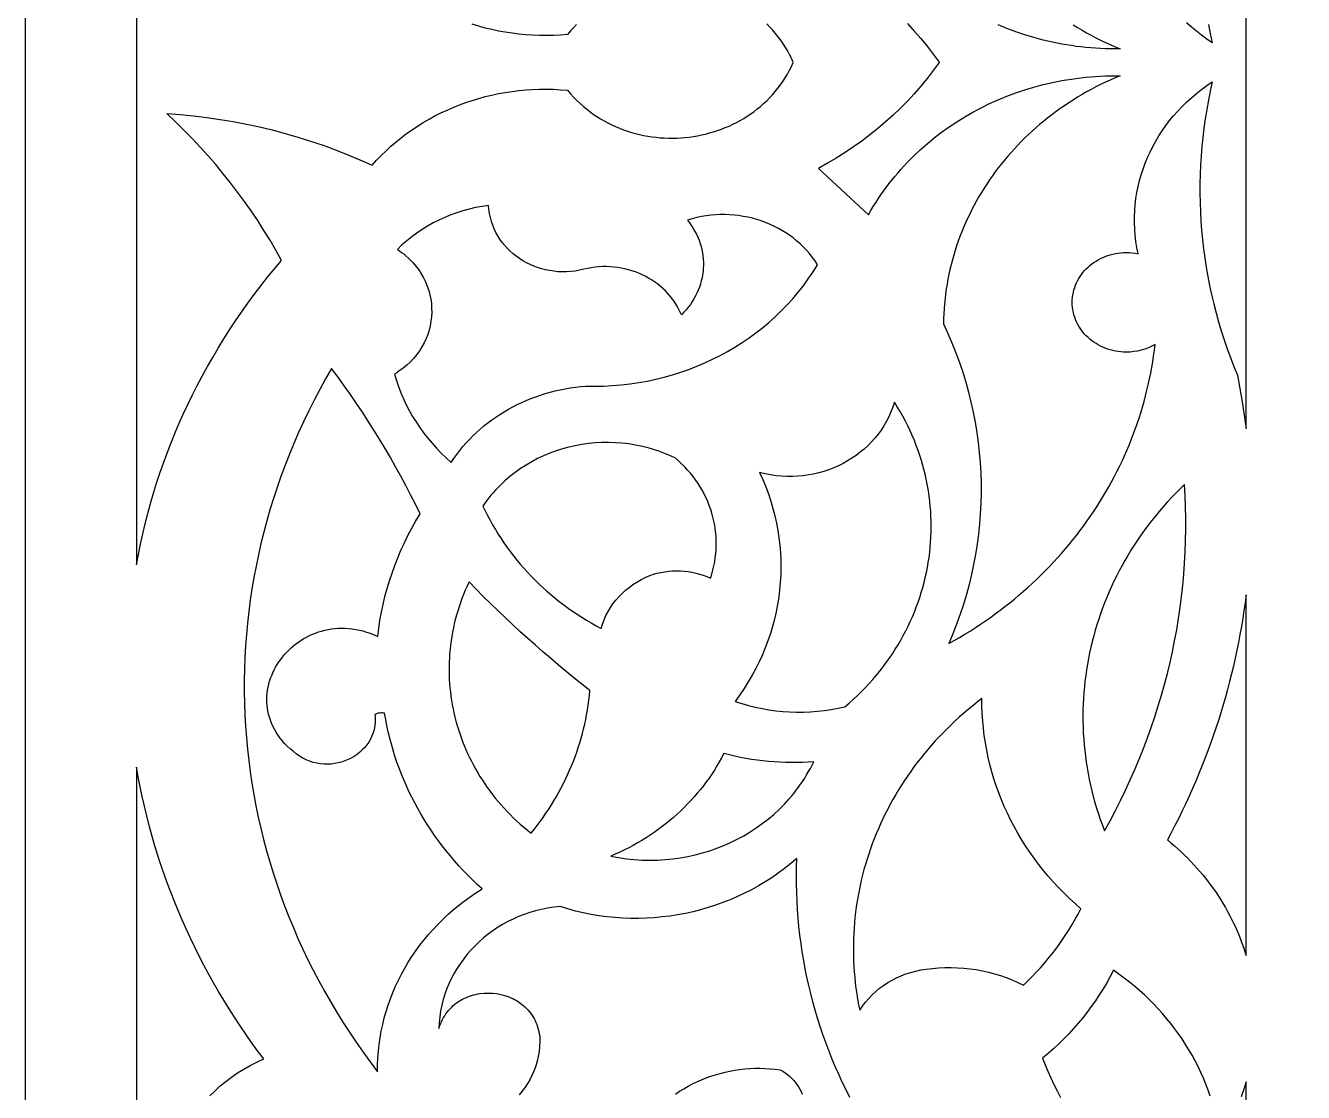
# Model space of a CAD drawing. Extents: x -1429 to -724, y 80 to 630.
# Drawn here: x -1369.3 to -1311.7, y 200.6 to 248.7 of the extents above; entities that cross this region are included whole.
import ezdxf

# ---------------------------------------------------------------- set-up
doc = ezdxf.new("R2010")
doc.units = 0
doc.layers.add('LAYER_1', color=18, linetype='CONTINUOUS')

msp = doc.modelspace()

# ---------------------------------------------------------------- linework, layer by layer
at = {"layer": 'LAYER_1'}
for points in [[(-784.299, 144.673), (-1369.299, 144.673), (-1369.299, 569.673), (-994.512, 569.673), (-784.299, 409.912)], [(-1348.725, 240.528), (-1349.016, 240.474), (-1349.304, 240.407), (-1349.587, 240.33), (-1349.866, 240.241), (-1350.14, 240.142), (-1350.41, 240.032), (-1350.673, 239.912), (-1350.931, 239.781), (-1351.183, 239.64), (-1351.428, 239.489), (-1351.666, 239.329), (-1351.897, 239.159), (-1352.121, 238.979), (-1352.336, 238.79), (-1352.543, 238.592), (-1352.445, 238.526), (-1352.351, 238.457), (-1352.26, 238.387), (-1352.172, 238.314), (-1352.005, 238.163), (-1351.851, 238.005), (-1351.711, 237.84), (-1351.582, 237.668), (-1351.467, 237.492), (-1351.364, 237.31), (-1351.274, 237.124), (-1351.196, 236.935), (-1351.132, 236.742), (-1351.08, 236.546), (-1351.04, 236.349), (-1351.013, 236.15), (-1350.999, 235.95), (-1350.998, 235.749), (-1351.009, 235.549), (-1351.032, 235.35), (-1351.068, 235.152), (-1351.117, 234.956), (-1351.178, 234.763), (-1351.252, 234.573), (-1351.338, 234.387), (-1351.437, 234.204), (-1351.548, 234.027), (-1351.671, 233.855), (-1351.808, 233.689), (-1351.956, 233.53), (-1352.117, 233.378), (-1352.29, 233.234), (-1352.476, 233.097), (-1352.574, 233.033), (-1352.674, 232.97), (-1352.589, 232.687), (-1352.492, 232.407), (-1352.386, 232.131), (-1352.269, 231.859), (-1352.141, 231.591), (-1352.005, 231.328), (-1351.858, 231.069), (-1351.701, 230.816), (-1351.535, 230.567), (-1351.36, 230.324), (-1351.176, 230.087), (-1350.982, 229.855), (-1350.78, 229.63), (-1350.569, 229.411), (-1350.349, 229.198), (-1350.121, 228.993), (-1349.996, 229.177), (-1349.866, 229.356), (-1349.731, 229.532), (-1349.59, 229.703), (-1349.444, 229.869), (-1349.293, 230.032), (-1349.137, 230.189), (-1348.977, 230.342), (-1348.812, 230.49), (-1348.643, 230.634), (-1348.469, 230.772), (-1348.291, 230.906), (-1348.109, 231.035), (-1347.923, 231.158), (-1347.734, 231.277), (-1347.54, 231.39), (-1347.344, 231.498), (-1347.143, 231.6), (-1346.94, 231.698), (-1346.733, 231.789), (-1346.523, 231.875), (-1346.311, 231.955), (-1346.096, 232.03), (-1345.878, 232.099), (-1345.657, 232.161), (-1345.435, 232.218), (-1345.21, 232.269), (-1344.983, 232.314), (-1344.754, 232.352), (-1344.523, 232.384), (-1344.29, 232.41), (-1344.056, 232.43), (-1343.652, 232.424), (-1343.25, 232.432), (-1342.851, 232.452), (-1342.454, 232.485), (-1342.059, 232.531), (-1341.668, 232.589), (-1341.281, 232.659), (-1340.897, 232.741), (-1340.518, 232.835), (-1340.142, 232.94), (-1339.772, 233.057), (-1339.406, 233.186), (-1339.046, 233.326), (-1338.691, 233.476), (-1338.343, 233.638), (-1338, 233.81), (-1337.664, 233.993), (-1337.335, 234.187), (-1337.013, 234.39), (-1336.698, 234.604), (-1336.391, 234.827), (-1336.092, 235.061), (-1335.802, 235.304), (-1335.519, 235.557), (-1335.246, 235.818), (-1334.982, 236.089), (-1334.728, 236.369), (-1334.484, 236.658), (-1334.249, 236.956), (-1334.025, 237.262), (-1333.812, 237.576), (-1333.61, 237.899), (-1333.724, 238.072), (-1333.846, 238.239), (-1333.975, 238.399), (-1334.11, 238.553), (-1334.252, 238.701), (-1334.4, 238.842), (-1334.553, 238.977), (-1334.712, 239.105), (-1334.877, 239.226), (-1335.046, 239.34), (-1335.22, 239.447), (-1335.399, 239.547), (-1335.582, 239.64), (-1335.768, 239.725), (-1335.959, 239.803), (-1336.152, 239.874), (-1336.349, 239.937), (-1336.548, 239.992), (-1336.75, 240.04), (-1336.954, 240.079), (-1337.16, 240.111), (-1337.368, 240.135), (-1337.577, 240.15), (-1337.787, 240.157), (-1337.998, 240.156), (-1338.21, 240.147), (-1338.421, 240.129), (-1338.633, 240.102), (-1338.845, 240.066), (-1339.056, 240.022), (-1339.266, 239.969), (-1339.475, 239.907), (-1339.38, 239.785), (-1339.291, 239.66), (-1339.208, 239.532), (-1339.133, 239.402), (-1339.064, 239.27), (-1339.003, 239.136), (-1338.948, 239), (-1338.9, 238.862), (-1338.858, 238.723), (-1338.824, 238.583), (-1338.796, 238.442), (-1338.775, 238.301), (-1338.761, 238.159), (-1338.753, 238.016), (-1338.752, 237.874), (-1338.758, 237.731), (-1338.77, 237.59), (-1338.789, 237.448), (-1338.815, 237.308), (-1338.847, 237.168), (-1338.886, 237.03), (-1338.931, 236.893), (-1338.983, 236.757), (-1339.042, 236.624), (-1339.107, 236.492), (-1339.179, 236.363), (-1339.257, 236.237), (-1339.342, 236.113), (-1339.433, 235.992), (-1339.531, 235.874), (-1339.635, 235.759), (-1339.746, 235.648), (-1339.813, 235.798), (-1339.887, 235.944), (-1339.968, 236.084), (-1340.055, 236.221), (-1340.149, 236.352), (-1340.248, 236.479), (-1340.353, 236.6), (-1340.464, 236.717), (-1340.58, 236.828), (-1340.701, 236.934), (-1340.827, 237.034), (-1340.957, 237.129), (-1341.091, 237.219), (-1341.23, 237.302), (-1341.372, 237.38), (-1341.518, 237.451), (-1341.667, 237.517), (-1341.819, 237.576), (-1341.975, 237.629), (-1342.132, 237.676), (-1342.293, 237.716), (-1342.455, 237.75), (-1342.619, 237.776), (-1342.785, 237.796), (-1342.952, 237.809), (-1343.121, 237.814), (-1343.29, 237.813), (-1343.46, 237.804), (-1343.631, 237.788), (-1343.802, 237.764), (-1343.973, 237.732), (-1344.143, 237.693), (-1344.34, 237.648), (-1344.536, 237.615), (-1344.732, 237.592), (-1344.927, 237.58), (-1345.12, 237.579), (-1345.311, 237.587), (-1345.5, 237.606), (-1345.686, 237.634), (-1345.87, 237.671), (-1346.05, 237.718), (-1346.226, 237.774), (-1346.398, 237.838), (-1346.566, 237.911), (-1346.73, 237.992), (-1346.888, 238.081), (-1347.04, 238.178), (-1347.187, 238.282), (-1347.327, 238.393), (-1347.461, 238.512), (-1347.588, 238.637), (-1347.707, 238.768), (-1347.819, 238.906), (-1347.922, 239.05), (-1348.017, 239.199), (-1348.104, 239.354), (-1348.181, 239.514), (-1348.249, 239.679), (-1348.306, 239.849), (-1348.354, 240.024), (-1348.391, 240.203), (-1348.417, 240.385), (-1348.431, 240.572)], [(-1355.779, 232.752), (-1356.042, 232.275), (-1356.295, 231.796), (-1356.538, 231.314), (-1356.771, 230.828), (-1356.995, 230.341), (-1357.208, 229.85), (-1357.412, 229.358), (-1357.606, 228.863), (-1357.791, 228.365), (-1357.965, 227.866), (-1358.13, 227.365), (-1358.285, 226.861), (-1358.43, 226.356), (-1358.566, 225.85), (-1358.691, 225.342), (-1358.807, 224.833), (-1358.914, 224.322), (-1359.01, 223.81), (-1359.097, 223.298), (-1359.175, 222.784), (-1359.242, 222.27), (-1359.3, 221.754), (-1359.348, 221.239), (-1359.387, 220.723), (-1359.415, 220.207), (-1359.435, 219.69), (-1359.444, 219.174), (-1359.444, 218.657), (-1359.435, 218.141), (-1359.415, 217.625), (-1359.386, 217.109), (-1359.348, 216.594), (-1359.3, 216.08), (-1359.242, 215.566), (-1359.175, 215.053), (-1359.098, 214.542), (-1359.011, 214.031), (-1358.916, 213.522), (-1358.81, 213.014), (-1358.695, 212.507), (-1358.57, 212.002), (-1358.436, 211.499), (-1358.293, 210.998), (-1358.14, 210.498), (-1357.977, 210.001), (-1357.805, 209.506), (-1357.623, 209.013), (-1357.432, 208.523), (-1357.232, 208.035), (-1357.022, 207.55), (-1356.802, 207.068), (-1356.573, 206.588), (-1356.335, 206.112), (-1356.087, 205.639), (-1355.83, 205.169), (-1355.563, 204.702), (-1355.287, 204.239), (-1355.002, 203.78), (-1354.707, 203.324), (-1354.403, 202.872), (-1354.089, 202.424), (-1353.766, 201.98), (-1353.434, 201.541), (-1353.432, 201.85), (-1353.42, 202.158), (-1353.397, 202.464), (-1353.365, 202.768), (-1353.321, 203.07), (-1353.268, 203.37), (-1353.205, 203.668), (-1353.132, 203.963), (-1353.05, 204.255), (-1352.958, 204.545), (-1352.856, 204.831), (-1352.745, 205.114), (-1352.625, 205.393), (-1352.495, 205.669), (-1352.357, 205.941), (-1352.209, 206.209), (-1352.053, 206.472), (-1351.888, 206.731), (-1351.715, 206.985), (-1351.533, 207.235), (-1351.342, 207.479), (-1351.143, 207.718), (-1350.936, 207.952), (-1350.722, 208.18), (-1350.499, 208.402), (-1350.268, 208.618), (-1350.029, 208.828), (-1349.783, 209.031), (-1349.53, 209.228), (-1349.269, 209.418), (-1349.001, 209.601), (-1348.725, 209.777), (-1348.945, 209.978), (-1349.159, 210.183), (-1349.369, 210.391), (-1349.574, 210.603), (-1349.773, 210.819), (-1349.968, 211.038), (-1350.157, 211.26), (-1350.342, 211.486), (-1350.521, 211.715), (-1350.695, 211.947), (-1350.864, 212.182), (-1351.028, 212.421), (-1351.186, 212.662), (-1351.339, 212.906), (-1351.486, 213.153), (-1351.628, 213.402), (-1351.764, 213.654), (-1351.895, 213.909), (-1352.02, 214.166), (-1352.14, 214.425), (-1352.254, 214.687), (-1352.362, 214.951), (-1352.465, 215.217), (-1352.561, 215.485), (-1352.652, 215.755), (-1352.737, 216.027), (-1352.816, 216.3), (-1352.889, 216.576), (-1352.955, 216.853), (-1353.016, 217.132), (-1353.071, 217.412), (-1353.119, 217.694), (-1353.176, 217.702), (-1353.233, 217.706), (-1353.29, 217.705), (-1353.346, 217.699), (-1353.402, 217.689), (-1353.456, 217.674), (-1353.509, 217.655), (-1353.56, 217.631), (-1353.551, 217.544), (-1353.546, 217.457), (-1353.547, 217.288), (-1353.562, 217.124), (-1353.591, 216.966), (-1353.633, 216.813), (-1353.688, 216.667), (-1353.754, 216.527), (-1353.831, 216.393), (-1353.919, 216.267), (-1354.016, 216.147), (-1354.123, 216.036), (-1354.237, 215.932), (-1354.36, 215.836), (-1354.489, 215.749), (-1354.625, 215.671), (-1354.766, 215.601), (-1354.913, 215.541), (-1355.063, 215.491), (-1355.217, 215.451), (-1355.374, 215.421), (-1355.534, 215.402), (-1355.695, 215.394), (-1355.856, 215.397), (-1356.019, 215.411), (-1356.18, 215.438), (-1356.341, 215.476), (-1356.499, 215.527), (-1356.655, 215.591), (-1356.808, 215.667), (-1356.957, 215.757), (-1357.102, 215.861), (-1357.241, 215.979), (-1357.378, 216.095), (-1357.505, 216.214), (-1357.623, 216.336), (-1357.733, 216.46), (-1357.834, 216.585), (-1357.927, 216.713), (-1358.011, 216.843), (-1358.087, 216.974), (-1358.155, 217.107), (-1358.215, 217.24), (-1358.267, 217.375), (-1358.312, 217.511), (-1358.349, 217.647), (-1358.378, 217.784), (-1358.401, 217.921), (-1358.416, 218.058), (-1358.424, 218.195), (-1358.426, 218.331), (-1358.421, 218.468), (-1358.409, 218.603), (-1358.391, 218.738), (-1358.366, 218.872), (-1358.335, 219.004), (-1358.299, 219.136), (-1358.256, 219.265), (-1358.207, 219.393), (-1358.153, 219.519), (-1358.094, 219.643), (-1358.029, 219.765), (-1357.959, 219.884), (-1357.883, 220.001), (-1357.803, 220.114), (-1357.718, 220.225), (-1357.628, 220.332), (-1357.534, 220.436), (-1357.435, 220.537), (-1357.332, 220.633), (-1357.225, 220.726), (-1357.114, 220.815), (-1356.999, 220.899), (-1356.881, 220.979), (-1356.758, 221.054), (-1356.632, 221.124), (-1356.503, 221.19), (-1356.371, 221.25), (-1356.236, 221.304), (-1356.097, 221.353), (-1355.956, 221.397), (-1355.812, 221.434), (-1355.666, 221.465), (-1355.517, 221.49), (-1355.366, 221.508), (-1355.213, 221.52), (-1355.058, 221.525), (-1354.901, 221.522), (-1354.743, 221.513), (-1354.583, 221.496), (-1354.421, 221.471), (-1354.258, 221.439), (-1354.094, 221.398), (-1353.929, 221.35), (-1353.763, 221.293), (-1353.596, 221.228), (-1353.429, 221.154), (-1353.384, 221.517), (-1353.328, 221.879), (-1353.263, 222.239), (-1353.187, 222.598), (-1353.102, 222.954), (-1353.007, 223.307), (-1352.901, 223.658), (-1352.786, 224.007), (-1352.661, 224.352), (-1352.527, 224.695), (-1352.383, 225.034), (-1352.229, 225.37), (-1352.066, 225.703), (-1351.893, 226.031), (-1351.711, 226.356), (-1351.519, 226.676), (-1351.729, 227.105), (-1351.945, 227.531), (-1352.165, 227.955), (-1352.391, 228.376), (-1352.623, 228.795), (-1352.859, 229.212), (-1353.101, 229.625), (-1353.348, 230.036), (-1353.6, 230.445), (-1353.857, 230.85), (-1354.119, 231.253), (-1354.387, 231.653), (-1354.659, 232.051), (-1354.937, 232.445), (-1355.219, 232.836), (-1355.507, 233.225)], [(-1330.218, 231.486), (-1330.302, 231.266), (-1330.396, 231.052), (-1330.501, 230.845), (-1330.617, 230.645), (-1330.742, 230.452), (-1330.877, 230.266), (-1331.021, 230.087), (-1331.174, 229.916), (-1331.336, 229.752), (-1331.505, 229.597), (-1331.683, 229.45), (-1331.867, 229.311), (-1332.058, 229.18), (-1332.256, 229.059), (-1332.459, 228.946), (-1332.669, 228.843), (-1332.883, 228.749), (-1333.103, 228.665), (-1333.326, 228.59), (-1333.554, 228.526), (-1333.786, 228.471), (-1334.021, 228.428), (-1334.259, 228.394), (-1334.499, 228.372), (-1334.742, 228.361), (-1334.986, 228.361), (-1335.231, 228.372), (-1335.478, 228.395), (-1335.725, 228.43), (-1335.972, 228.478), (-1336.219, 228.537), (-1336.076, 228.219), (-1335.944, 227.897), (-1335.824, 227.574), (-1335.716, 227.248), (-1335.619, 226.92), (-1335.534, 226.59), (-1335.461, 226.259), (-1335.399, 225.926), (-1335.349, 225.592), (-1335.31, 225.258), (-1335.283, 224.923), (-1335.268, 224.588), (-1335.263, 224.253), (-1335.27, 223.918), (-1335.289, 223.584), (-1335.319, 223.251), (-1335.36, 222.918), (-1335.413, 222.587), (-1335.477, 222.258), (-1335.552, 221.93), (-1335.638, 221.604), (-1335.735, 221.28), (-1335.844, 220.96), (-1335.964, 220.641), (-1336.095, 220.326), (-1336.237, 220.015), (-1336.39, 219.707), (-1336.554, 219.402), (-1336.729, 219.102), (-1336.915, 218.806), (-1337.112, 218.515), (-1337.32, 218.228), (-1337.022, 218.13), (-1336.72, 218.043), (-1336.416, 217.967), (-1336.11, 217.902), (-1335.801, 217.848), (-1335.491, 217.805), (-1335.179, 217.773), (-1334.867, 217.753), (-1334.554, 217.743), (-1334.24, 217.744), (-1333.927, 217.756), (-1333.614, 217.78), (-1333.302, 217.815), (-1332.991, 217.86), (-1332.681, 217.917), (-1332.373, 217.986), (-1332.18, 218.152), (-1331.992, 218.321), (-1331.808, 218.494), (-1331.63, 218.669), (-1331.456, 218.848), (-1331.287, 219.029), (-1331.123, 219.213), (-1330.963, 219.4), (-1330.809, 219.59), (-1330.659, 219.782), (-1330.514, 219.976), (-1330.374, 220.173), (-1330.239, 220.372), (-1330.109, 220.573), (-1329.984, 220.776), (-1329.864, 220.982), (-1329.748, 221.189), (-1329.638, 221.399), (-1329.532, 221.61), (-1329.432, 221.823), (-1329.337, 222.037), (-1329.246, 222.253), (-1329.161, 222.471), (-1329.081, 222.69), (-1329.005, 222.91), (-1328.935, 223.132), (-1328.87, 223.355), (-1328.81, 223.579), (-1328.755, 223.804), (-1328.705, 224.03), (-1328.66, 224.257), (-1328.621, 224.484), (-1328.587, 224.713), (-1328.557, 224.941), (-1328.533, 225.171), (-1328.514, 225.401), (-1328.501, 225.631), (-1328.492, 225.862), (-1328.489, 226.093), (-1328.491, 226.324), (-1328.498, 226.555), (-1328.511, 226.786), (-1328.529, 227.017), (-1328.552, 227.248), (-1328.58, 227.479), (-1328.614, 227.709), (-1328.653, 227.939), (-1328.698, 228.169), (-1328.748, 228.398), (-1328.803, 228.626), (-1328.863, 228.854), (-1328.929, 229.08), (-1329.001, 229.306), (-1329.077, 229.531), (-1329.16, 229.755), (-1329.247, 229.978), (-1329.341, 230.2), (-1329.439, 230.42), (-1329.543, 230.639), (-1329.653, 230.857), (-1329.768, 231.073), (-1329.889, 231.288), (-1330.015, 231.501), (-1330.147, 231.712)], [(-1343.327, 229.887), (-1343.63, 229.871), (-1343.931, 229.842), (-1344.23, 229.8), (-1344.527, 229.745), (-1344.82, 229.678), (-1345.11, 229.599), (-1345.395, 229.508), (-1345.676, 229.405), (-1345.952, 229.29), (-1346.222, 229.163), (-1346.487, 229.025), (-1346.745, 228.875), (-1346.995, 228.714), (-1347.239, 228.541), (-1347.474, 228.358), (-1347.701, 228.163), (-1347.919, 227.957), (-1348.127, 227.741), (-1348.228, 227.628), (-1348.326, 227.514), (-1348.421, 227.396), (-1348.514, 227.276), (-1348.604, 227.153), (-1348.691, 227.028), (-1348.588, 226.811), (-1348.48, 226.597), (-1348.367, 226.385), (-1348.251, 226.175), (-1348.129, 225.968), (-1348.004, 225.764), (-1347.873, 225.562), (-1347.739, 225.363), (-1347.601, 225.166), (-1347.458, 224.972), (-1347.311, 224.781), (-1347.16, 224.593), (-1347.005, 224.408), (-1346.846, 224.226), (-1346.683, 224.047), (-1346.517, 223.87), (-1346.346, 223.697), (-1346.172, 223.528), (-1345.994, 223.361), (-1345.812, 223.198), (-1345.627, 223.038), (-1345.438, 222.881), (-1345.246, 222.728), (-1345.05, 222.579), (-1344.851, 222.433), (-1344.649, 222.29), (-1344.443, 222.152), (-1344.234, 222.017), (-1344.022, 221.885), (-1343.807, 221.758), (-1343.588, 221.635), (-1343.367, 221.515), (-1343.305, 221.712), (-1343.232, 221.905), (-1343.148, 222.092), (-1343.052, 222.274), (-1342.946, 222.45), (-1342.829, 222.62), (-1342.703, 222.783), (-1342.566, 222.94), (-1342.421, 223.089), (-1342.266, 223.23), (-1342.103, 223.363), (-1341.932, 223.488), (-1341.752, 223.604), (-1341.565, 223.711), (-1341.371, 223.809), (-1341.17, 223.896), (-1341.002, 223.952), (-1340.832, 223.999), (-1340.66, 224.038), (-1340.487, 224.068), (-1340.313, 224.09), (-1340.139, 224.104), (-1339.964, 224.109), (-1339.789, 224.106), (-1339.614, 224.094), (-1339.44, 224.074), (-1339.268, 224.046), (-1339.097, 224.01), (-1338.927, 223.965), (-1338.76, 223.912), (-1338.596, 223.851), (-1338.434, 223.781), (-1338.375, 223.963), (-1338.325, 224.146), (-1338.281, 224.33), (-1338.245, 224.514), (-1338.216, 224.699), (-1338.195, 224.883), (-1338.18, 225.068), (-1338.173, 225.253), (-1338.173, 225.437), (-1338.18, 225.621), (-1338.195, 225.804), (-1338.216, 225.986), (-1338.244, 226.168), (-1338.279, 226.348), (-1338.321, 226.526), (-1338.369, 226.704), (-1338.425, 226.879), (-1338.487, 227.053), (-1338.555, 227.225), (-1338.63, 227.394), (-1338.712, 227.561), (-1338.8, 227.726), (-1338.895, 227.888), (-1338.996, 228.047), (-1339.103, 228.203), (-1339.217, 228.355), (-1339.337, 228.505), (-1339.463, 228.65), (-1339.595, 228.792), (-1339.733, 228.93), (-1339.878, 229.064), (-1340.028, 229.194), (-1340.172, 229.262), (-1340.317, 229.326), (-1340.462, 229.386), (-1340.609, 229.443), (-1340.756, 229.497), (-1340.905, 229.547), (-1341.053, 229.593), (-1341.203, 229.637), (-1341.504, 229.712), (-1341.806, 229.775), (-1342.11, 229.824), (-1342.414, 229.859), (-1342.719, 229.882), (-1343.023, 229.891)], [(-1317.275, 227.804), (-1317.471, 227.606), (-1317.663, 227.405), (-1317.851, 227.201), (-1318.034, 226.995), (-1318.213, 226.787), (-1318.388, 226.576), (-1318.558, 226.362), (-1318.724, 226.146), (-1318.885, 225.928), (-1319.042, 225.708), (-1319.195, 225.486), (-1319.343, 225.261), (-1319.486, 225.035), (-1319.625, 224.806), (-1319.76, 224.576), (-1319.89, 224.343), (-1320.016, 224.109), (-1320.137, 223.873), (-1320.254, 223.636), (-1320.366, 223.396), (-1320.473, 223.156), (-1320.576, 222.913), (-1320.674, 222.67), (-1320.768, 222.425), (-1320.857, 222.178), (-1320.941, 221.93), (-1321.021, 221.681), (-1321.096, 221.431), (-1321.166, 221.18), (-1321.232, 220.928), (-1321.293, 220.675), (-1321.349, 220.42), (-1321.401, 220.165), (-1321.448, 219.91), (-1321.49, 219.653), (-1321.527, 219.396), (-1321.559, 219.138), (-1321.587, 218.879), (-1321.61, 218.62), (-1321.628, 218.361), (-1321.641, 218.101), (-1321.649, 217.84), (-1321.653, 217.58), (-1321.651, 217.319), (-1321.645, 217.058), (-1321.634, 216.797), (-1321.617, 216.536), (-1321.596, 216.275), (-1321.57, 216.014), (-1321.539, 215.753), (-1321.503, 215.492), (-1321.462, 215.232), (-1321.416, 214.972), (-1321.365, 214.712), (-1321.309, 214.452), (-1321.248, 214.193), (-1321.182, 213.935), (-1321.111, 213.677), (-1321.035, 213.42), (-1320.953, 213.163), (-1320.867, 212.908), (-1320.775, 212.653), (-1320.678, 212.399), (-1320.428, 212.851), (-1320.187, 213.306), (-1319.954, 213.765), (-1319.73, 214.226), (-1319.515, 214.691), (-1319.308, 215.159), (-1319.111, 215.629), (-1318.921, 216.103), (-1318.741, 216.578), (-1318.57, 217.057), (-1318.407, 217.537), (-1318.253, 218.02), (-1318.108, 218.506), (-1317.972, 218.993), (-1317.845, 219.482), (-1317.727, 219.973), (-1317.618, 220.466), (-1317.517, 220.961), (-1317.426, 221.457), (-1317.344, 221.954), (-1317.271, 222.453), (-1317.207, 222.953), (-1317.152, 223.455), (-1317.107, 223.957), (-1317.07, 224.46), (-1317.043, 224.964), (-1317.025, 225.469), (-1317.016, 225.974), (-1317.017, 226.48), (-1317.027, 226.987), (-1317.046, 227.493), (-1317.074, 228)], [(-1349.402, 223.421), (-1349.484, 223.236), (-1349.561, 223.049), (-1349.634, 222.862), (-1349.702, 222.674), (-1349.766, 222.485), (-1349.826, 222.296), (-1349.881, 222.106), (-1349.933, 221.915), (-1349.979, 221.724), (-1350.022, 221.533), (-1350.06, 221.341), (-1350.094, 221.149), (-1350.124, 220.957), (-1350.149, 220.765), (-1350.171, 220.572), (-1350.188, 220.379), (-1350.201, 220.186), (-1350.21, 219.994), (-1350.214, 219.801), (-1350.215, 219.609), (-1350.211, 219.417), (-1350.203, 219.225), (-1350.192, 219.033), (-1350.176, 218.842), (-1350.156, 218.651), (-1350.132, 218.461), (-1350.104, 218.271), (-1350.072, 218.082), (-1350.035, 217.893), (-1349.995, 217.705), (-1349.951, 217.518), (-1349.903, 217.332), (-1349.851, 217.147), (-1349.795, 216.963), (-1349.735, 216.779), (-1349.672, 216.597), (-1349.604, 216.416), (-1349.532, 216.236), (-1349.457, 216.057), (-1349.377, 215.88), (-1349.294, 215.704), (-1349.207, 215.529), (-1349.117, 215.356), (-1349.022, 215.184), (-1348.924, 215.014), (-1348.821, 214.845), (-1348.715, 214.679), (-1348.606, 214.514), (-1348.492, 214.35), (-1348.375, 214.189), (-1348.254, 214.029), (-1348.13, 213.872), (-1348.002, 213.716), (-1347.87, 213.563), (-1347.734, 213.412), (-1347.595, 213.263), (-1347.452, 213.116), (-1347.306, 212.971), (-1347.156, 212.829), (-1347.003, 212.689), (-1346.846, 212.552), (-1346.685, 212.418), (-1346.521, 212.285), (-1346.379, 212.461), (-1346.241, 212.639), (-1346.107, 212.819), (-1345.976, 213.001), (-1345.849, 213.185), (-1345.725, 213.371), (-1345.605, 213.559), (-1345.489, 213.748), (-1345.377, 213.939), (-1345.268, 214.132), (-1345.163, 214.327), (-1345.062, 214.523), (-1344.965, 214.72), (-1344.871, 214.92), (-1344.782, 215.12), (-1344.696, 215.323), (-1344.614, 215.526), (-1344.536, 215.731), (-1344.462, 215.937), (-1344.392, 216.144), (-1344.326, 216.353), (-1344.264, 216.562), (-1344.206, 216.773), (-1344.152, 216.985), (-1344.102, 217.197), (-1344.056, 217.411), (-1344.014, 217.625), (-1343.976, 217.841), (-1343.942, 218.057), (-1343.913, 218.274), (-1343.888, 218.491), (-1343.866, 218.71), (-1344.228, 218.995), (-1344.587, 219.284), (-1344.943, 219.575), (-1345.296, 219.869), (-1345.647, 220.166), (-1345.994, 220.465), (-1346.339, 220.767), (-1346.682, 221.072), (-1347.021, 221.38), (-1347.358, 221.69), (-1347.691, 222.003), (-1348.022, 222.318), (-1348.35, 222.636), (-1348.675, 222.957), (-1348.997, 223.28), (-1349.316, 223.606)], [(-1314.345, 222.673), (-1314.396, 222.314), (-1314.451, 221.956), (-1314.51, 221.598), (-1314.573, 221.241), (-1314.64, 220.884), (-1314.712, 220.529), (-1314.788, 220.174), (-1314.868, 219.82), (-1314.952, 219.467), (-1315.041, 219.115), (-1315.133, 218.763), (-1315.23, 218.413), (-1315.331, 218.064), (-1315.436, 217.715), (-1315.545, 217.368), (-1315.659, 217.022), (-1315.776, 216.677), (-1315.897, 216.333), (-1316.023, 215.991), (-1316.153, 215.649), (-1316.286, 215.309), (-1316.424, 214.97), (-1316.566, 214.632), (-1316.712, 214.296), (-1316.862, 213.961), (-1317.016, 213.627), (-1317.174, 213.295), (-1317.336, 212.965), (-1317.502, 212.636), (-1317.672, 212.308), (-1317.845, 211.982), (-1317.685, 211.851), (-1317.528, 211.717), (-1317.374, 211.581), (-1317.223, 211.442), (-1317.075, 211.301), (-1316.93, 211.158), (-1316.787, 211.013), (-1316.648, 210.865), (-1316.513, 210.715), (-1316.38, 210.564), (-1316.25, 210.41), (-1316.124, 210.254), (-1316.001, 210.096), (-1315.881, 209.936), (-1315.764, 209.774), (-1315.65, 209.611), (-1315.54, 209.445), (-1315.433, 209.278), (-1315.33, 209.109), (-1315.23, 208.938), (-1315.133, 208.766), (-1315.039, 208.592), (-1314.95, 208.417), (-1314.863, 208.24), (-1314.78, 208.062), (-1314.701, 207.882), (-1314.625, 207.701), (-1314.552, 207.519), (-1314.484, 207.335), (-1314.418, 207.15), (-1314.357, 206.964), (-1314.299, 206.777), (-1314.299, 223.033)], [(-1326.413, 218.196), (-1326.618, 218.033), (-1326.82, 217.867), (-1327.018, 217.698), (-1327.213, 217.526), (-1327.404, 217.352), (-1327.592, 217.175), (-1327.776, 216.995), (-1327.956, 216.813), (-1328.133, 216.629), (-1328.306, 216.442), (-1328.475, 216.252), (-1328.641, 216.06), (-1328.803, 215.866), (-1328.961, 215.67), (-1329.115, 215.471), (-1329.266, 215.271), (-1329.412, 215.068), (-1329.555, 214.863), (-1329.694, 214.656), (-1329.83, 214.447), (-1329.961, 214.237), (-1330.088, 214.024), (-1330.212, 213.81), (-1330.331, 213.593), (-1330.447, 213.376), (-1330.558, 213.156), (-1330.666, 212.935), (-1330.769, 212.712), (-1330.869, 212.488), (-1330.964, 212.262), (-1331.056, 212.035), (-1331.143, 211.807), (-1331.226, 211.577), (-1331.305, 211.346), (-1331.38, 211.114), (-1331.45, 210.88), (-1331.517, 210.646), (-1331.579, 210.41), (-1331.637, 210.174), (-1331.691, 209.936), (-1331.74, 209.697), (-1331.786, 209.458), (-1331.826, 209.218), (-1331.863, 208.977), (-1331.895, 208.735), (-1331.923, 208.492), (-1331.946, 208.249), (-1331.965, 208.006), (-1331.98, 207.761), (-1331.99, 207.517), (-1331.996, 207.271), (-1331.997, 207.026), (-1331.994, 206.78), (-1331.986, 206.534), (-1331.974, 206.287), (-1331.957, 206.041), (-1331.935, 205.794), (-1331.909, 205.547), (-1331.879, 205.3), (-1331.843, 205.053), (-1331.803, 204.806), (-1331.759, 204.56), (-1331.709, 204.313), (-1331.585, 204.498), (-1331.45, 204.675), (-1331.305, 204.844), (-1331.15, 205.004), (-1330.986, 205.156), (-1330.814, 205.298), (-1330.634, 205.431), (-1330.446, 205.555), (-1330.25, 205.668), (-1330.048, 205.772), (-1329.84, 205.865), (-1329.626, 205.947), (-1329.407, 206.018), (-1329.182, 206.077), (-1328.953, 206.125), (-1328.721, 206.161), (-1328.437, 206.197), (-1328.153, 206.221), (-1327.87, 206.234), (-1327.586, 206.236), (-1327.303, 206.228), (-1327.021, 206.209), (-1326.74, 206.179), (-1326.461, 206.139), (-1326.183, 206.088), (-1325.909, 206.026), (-1325.637, 205.954), (-1325.368, 205.872), (-1325.103, 205.78), (-1324.841, 205.677), (-1324.584, 205.564), (-1324.331, 205.441), (-1324.133, 205.631), (-1323.94, 205.825), (-1323.751, 206.023), (-1323.568, 206.224), (-1323.388, 206.428), (-1323.214, 206.636), (-1323.044, 206.847), (-1322.879, 207.061), (-1322.719, 207.279), (-1322.564, 207.499), (-1322.414, 207.723), (-1322.269, 207.949), (-1322.129, 208.179), (-1321.994, 208.411), (-1321.864, 208.645), (-1321.74, 208.883), (-1322.005, 209.114), (-1322.263, 209.351), (-1322.513, 209.594), (-1322.755, 209.842), (-1322.99, 210.096), (-1323.218, 210.354), (-1323.437, 210.618), (-1323.649, 210.886), (-1323.853, 211.159), (-1324.049, 211.436), (-1324.237, 211.718), (-1324.417, 212.004), (-1324.589, 212.294), (-1324.752, 212.587), (-1324.908, 212.885), (-1325.054, 213.185), (-1325.193, 213.49), (-1325.323, 213.797), (-1325.444, 214.108), (-1325.556, 214.422), (-1325.66, 214.738), (-1325.755, 215.057), (-1325.841, 215.378), (-1325.918, 215.702), (-1325.986, 216.028), (-1326.045, 216.356), (-1326.095, 216.686), (-1326.136, 217.017), (-1326.167, 217.35), (-1326.189, 217.684), (-1326.201, 218.02), (-1326.204, 218.357)], [(-1337.931, 215.69), (-1338.036, 215.502), (-1338.146, 215.315), (-1338.259, 215.132), (-1338.377, 214.951), (-1338.499, 214.772), (-1338.626, 214.597), (-1338.756, 214.424), (-1338.89, 214.254), (-1339.028, 214.087), (-1339.17, 213.923), (-1339.315, 213.761), (-1339.465, 213.603), (-1339.618, 213.448), (-1339.774, 213.296), (-1339.935, 213.148), (-1340.098, 213.002), (-1340.265, 212.86), (-1340.436, 212.722), (-1340.609, 212.586), (-1340.786, 212.455), (-1340.967, 212.326), (-1341.15, 212.202), (-1341.336, 212.081), (-1341.526, 211.963), (-1341.718, 211.85), (-1341.913, 211.74), (-1342.111, 211.634), (-1342.312, 211.532), (-1342.516, 211.434), (-1342.722, 211.34), (-1342.931, 211.25), (-1342.754, 211.215), (-1342.578, 211.185), (-1342.402, 211.157), (-1342.225, 211.134), (-1342.049, 211.114), (-1341.873, 211.098), (-1341.697, 211.085), (-1341.522, 211.076), (-1341.347, 211.07), (-1341.172, 211.068), (-1340.997, 211.07), (-1340.823, 211.075), (-1340.65, 211.083), (-1340.477, 211.095), (-1340.134, 211.129), (-1339.793, 211.176), (-1339.456, 211.237), (-1339.123, 211.311), (-1338.794, 211.397), (-1338.469, 211.496), (-1338.15, 211.607), (-1337.837, 211.731), (-1337.529, 211.867), (-1337.228, 212.014), (-1336.934, 212.173), (-1336.648, 212.344), (-1336.369, 212.525), (-1336.098, 212.718), (-1335.836, 212.922), (-1335.582, 213.136), (-1335.339, 213.36), (-1335.105, 213.595), (-1334.882, 213.84), (-1334.774, 213.966), (-1334.669, 214.095), (-1334.567, 214.226), (-1334.467, 214.359), (-1334.371, 214.495), (-1334.277, 214.633), (-1334.187, 214.773), (-1334.1, 214.915), (-1334.015, 215.06), (-1333.934, 215.207), (-1333.856, 215.357), (-1333.782, 215.508), (-1334.038, 215.49), (-1334.293, 215.477), (-1334.549, 215.471), (-1334.805, 215.469), (-1335.06, 215.473), (-1335.316, 215.483), (-1335.571, 215.498), (-1335.825, 215.519), (-1336.079, 215.545), (-1336.332, 215.577), (-1336.584, 215.614), (-1336.836, 215.657), (-1337.086, 215.705), (-1337.335, 215.758), (-1337.583, 215.817), (-1337.83, 215.882)]]:
    msp.add_lwpolyline(points, close=True, dxfattribs=at)
for points in [[(-1364.299, 269.663), (-1364.299, 247.019), (-1364.299, 224.374), (-1364.213, 224.84), (-1364.119, 225.305), (-1364.018, 225.769), (-1363.908, 226.23), (-1363.791, 226.69), (-1363.665, 227.148), (-1363.532, 227.604), (-1363.391, 228.058), (-1363.243, 228.509), (-1363.087, 228.958), (-1362.923, 229.405), (-1362.751, 229.85), (-1362.572, 230.292), (-1362.385, 230.731), (-1362.19, 231.168), (-1361.988, 231.602), (-1361.779, 232.033), (-1361.562, 232.461), (-1361.338, 232.886), (-1361.106, 233.308), (-1360.867, 233.727), (-1360.621, 234.142), (-1360.367, 234.554), (-1360.106, 234.963), (-1359.838, 235.368), (-1359.562, 235.77), (-1359.28, 236.167), (-1358.99, 236.561), (-1358.693, 236.951), (-1358.389, 237.338), (-1358.078, 237.72), (-1357.76, 238.098), (-1358.016, 238.553), (-1358.281, 239.003), (-1358.555, 239.448), (-1358.839, 239.887), (-1359.131, 240.322), (-1359.433, 240.75), (-1359.744, 241.174), (-1360.063, 241.591), (-1360.391, 242.003), (-1360.728, 242.409), (-1361.074, 242.808), (-1361.428, 243.202), (-1361.79, 243.589), (-1362.161, 243.97), (-1362.54, 244.344), (-1362.927, 244.712), (-1362.324, 244.667), (-1361.724, 244.608), (-1361.126, 244.535), (-1360.531, 244.449), (-1359.939, 244.35), (-1359.349, 244.237), (-1358.763, 244.11), (-1358.181, 243.971), (-1357.602, 243.818), (-1357.028, 243.652), (-1356.458, 243.473), (-1355.893, 243.282), (-1355.333, 243.077), (-1354.778, 242.859), (-1354.229, 242.628), (-1353.685, 242.385), (-1353.482, 242.609), (-1353.272, 242.827), (-1353.056, 243.037), (-1352.834, 243.24), (-1352.605, 243.436), (-1352.37, 243.625), (-1352.13, 243.807), (-1351.884, 243.981), (-1351.633, 244.148), (-1351.377, 244.308), (-1351.116, 244.46), (-1350.851, 244.604), (-1350.58, 244.741), (-1350.306, 244.869), (-1350.028, 244.99), (-1349.746, 245.103), (-1349.46, 245.208), (-1349.171, 245.305), (-1348.878, 245.393), (-1348.583, 245.474), (-1348.284, 245.546), (-1347.984, 245.609), (-1347.68, 245.664), (-1347.375, 245.71), (-1347.068, 245.748), (-1346.758, 245.777), (-1346.448, 245.797), (-1346.136, 245.808), (-1345.823, 245.81), (-1345.509, 245.803), (-1345.194, 245.787), (-1344.878, 245.762), (-1344.746, 245.606), (-1344.61, 245.457), (-1344.47, 245.313), (-1344.326, 245.176), (-1344.178, 245.044), (-1344.027, 244.918), (-1343.872, 244.799), (-1343.714, 244.685), (-1343.554, 244.577), (-1343.39, 244.474), (-1343.224, 244.378), (-1343.055, 244.287), (-1342.884, 244.202), (-1342.71, 244.123), (-1342.535, 244.05), (-1342.358, 243.982), (-1342.178, 243.92), (-1341.998, 243.863), (-1341.816, 243.812), (-1341.632, 243.767), (-1341.448, 243.728), (-1341.262, 243.693), (-1341.076, 243.665), (-1340.889, 243.642), (-1340.701, 243.625), (-1340.514, 243.613), (-1340.326, 243.606), (-1340.138, 243.605), (-1339.95, 243.609), (-1339.763, 243.619), (-1339.576, 243.634), (-1339.389, 243.655), (-1339.204, 243.681), (-1339.019, 243.712), (-1338.836, 243.748), (-1338.654, 243.79), (-1338.473, 243.837), (-1338.294, 243.889), (-1338.116, 243.947), (-1337.94, 244.009), (-1337.767, 244.077), (-1337.596, 244.15), (-1337.427, 244.228), (-1337.26, 244.312), (-1337.096, 244.4), (-1336.936, 244.493), (-1336.778, 244.592), (-1336.623, 244.695), (-1336.471, 244.804), (-1336.324, 244.917), (-1336.179, 245.036), (-1336.039, 245.159), (-1335.902, 245.287), (-1335.77, 245.42), (-1335.642, 245.558), (-1335.518, 245.701), (-1335.399, 245.849), (-1335.284, 246.002), (-1335.175, 246.159), (-1335.07, 246.321), (-1334.971, 246.488), (-1334.877, 246.66), (-1334.789, 246.836), (-1334.707, 247.019), (-1334.789, 247.201), (-1334.877, 247.377), (-1334.971, 247.549), (-1335.07, 247.716), (-1335.175, 247.878), (-1335.284, 248.035), (-1335.399, 248.188), (-1335.518, 248.336), (-1335.642, 248.479), (-1335.77, 248.617), (-1335.902, 248.75)], [(-1329.561, 248.762), (-1329.254, 248.43), (-1328.957, 248.09), (-1328.671, 247.741), (-1328.395, 247.385), (-1328.131, 247.02), (-1328.131, 247.02), (-1328.131, 247.019), (-1328.131, 247.017), (-1328.131, 247.017), (-1328.395, 246.652), (-1328.671, 246.296), (-1328.957, 245.947), (-1329.254, 245.607), (-1329.561, 245.275), (-1329.879, 244.952), (-1330.207, 244.638), (-1330.544, 244.333), (-1330.891, 244.037), (-1331.248, 243.751), (-1331.614, 243.474), (-1331.989, 243.208), (-1332.372, 242.951), (-1332.764, 242.705), (-1333.165, 242.469), (-1333.573, 242.243), (-1331.31, 240.155), (-1331.206, 240.337), (-1331.099, 240.517), (-1330.989, 240.695), (-1330.875, 240.87), (-1330.759, 241.043), (-1330.639, 241.213), (-1330.517, 241.382), (-1330.392, 241.548), (-1330.263, 241.712), (-1330.132, 241.873), (-1329.998, 242.032), (-1329.861, 242.189), (-1329.722, 242.343), (-1329.58, 242.494), (-1329.435, 242.643), (-1329.287, 242.79), (-1328.985, 243.075), (-1328.672, 243.351), (-1328.35, 243.615), (-1328.019, 243.869), (-1327.679, 244.112), (-1327.33, 244.344), (-1326.973, 244.565), (-1326.609, 244.774), (-1326.236, 244.972), (-1325.857, 245.158), (-1325.47, 245.331), (-1325.077, 245.493), (-1324.678, 245.642), (-1324.273, 245.779), (-1323.862, 245.903), (-1323.447, 246.013), (-1323.237, 246.064), (-1323.026, 246.111), (-1322.814, 246.155), (-1322.601, 246.196), (-1322.387, 246.233), (-1322.171, 246.266), (-1321.955, 246.297), (-1321.738, 246.324), (-1321.52, 246.347), (-1321.302, 246.367), (-1321.082, 246.383), (-1320.862, 246.396), (-1320.641, 246.405), (-1320.419, 246.411), (-1320.197, 246.413), (-1319.974, 246.412), (-1320.198, 246.318), (-1320.418, 246.22), (-1320.637, 246.12), (-1320.853, 246.015), (-1321.066, 245.908), (-1321.277, 245.797), (-1321.485, 245.683), (-1321.69, 245.566), (-1321.893, 245.445), (-1322.093, 245.322), (-1322.29, 245.195), (-1322.484, 245.065), (-1322.675, 244.933), (-1322.864, 244.797), (-1323.05, 244.659), (-1323.232, 244.517), (-1323.412, 244.373), (-1323.589, 244.226), (-1323.763, 244.077), (-1323.933, 243.924), (-1324.101, 243.769), (-1324.265, 243.612), (-1324.427, 243.452), (-1324.585, 243.289), (-1324.74, 243.124), (-1324.891, 242.957), (-1325.04, 242.787), (-1325.185, 242.615), (-1325.326, 242.44), (-1325.465, 242.264), (-1325.599, 242.085), (-1325.731, 241.904), (-1325.859, 241.721), (-1325.983, 241.535), (-1326.104, 241.348), (-1326.222, 241.159), (-1326.336, 240.968), (-1326.446, 240.775), (-1326.552, 240.58), (-1326.655, 240.383), (-1326.754, 240.185), (-1326.85, 239.985), (-1326.941, 239.783), (-1327.029, 239.58), (-1327.113, 239.375), (-1327.193, 239.168), (-1327.269, 238.961), (-1327.341, 238.751), (-1327.409, 238.54), (-1327.474, 238.328), (-1327.534, 238.115), (-1327.59, 237.9), (-1327.642, 237.684), (-1327.69, 237.467), (-1327.733, 237.249), (-1327.773, 237.029), (-1327.808, 236.809), (-1327.839, 236.587), (-1327.866, 236.365), (-1327.888, 236.142), (-1327.907, 235.917), (-1327.92, 235.692), (-1327.93, 235.467), (-1327.934, 235.24), (-1327.737, 234.809), (-1327.552, 234.375), (-1327.378, 233.937), (-1327.218, 233.497), (-1327.069, 233.053), (-1326.933, 232.608), (-1326.808, 232.159), (-1326.696, 231.709), (-1326.597, 231.257), (-1326.509, 230.803), (-1326.434, 230.348), (-1326.372, 229.892), (-1326.321, 229.434), (-1326.283, 228.976), (-1326.257, 228.517), (-1326.243, 228.058), (-1326.241, 227.598), (-1326.252, 227.139), (-1326.275, 226.68), (-1326.311, 226.221), (-1326.359, 225.763), (-1326.419, 225.306), (-1326.491, 224.85), (-1326.576, 224.395), (-1326.672, 223.942), (-1326.782, 223.49), (-1326.903, 223.041), (-1327.037, 222.594), (-1327.183, 222.149), (-1327.342, 221.707), (-1327.513, 221.267), (-1327.696, 220.831), (-1327.452, 220.968), (-1327.211, 221.108), (-1326.973, 221.251), (-1326.737, 221.397), (-1326.504, 221.546), (-1326.274, 221.698), (-1326.046, 221.852), (-1325.821, 222.01), (-1325.599, 222.17), (-1325.38, 222.333), (-1325.164, 222.499), (-1324.951, 222.668), (-1324.74, 222.839), (-1324.533, 223.013), (-1324.328, 223.189), (-1324.126, 223.369), (-1323.927, 223.55), (-1323.732, 223.734), (-1323.539, 223.921), (-1323.35, 224.11), (-1323.163, 224.301), (-1322.98, 224.495), (-1322.799, 224.691), (-1322.622, 224.889), (-1322.448, 225.09), (-1322.278, 225.293), (-1322.11, 225.498), (-1321.946, 225.705), (-1321.785, 225.914), (-1321.627, 226.126), (-1321.473, 226.339), (-1321.322, 226.555), (-1321.175, 226.772), (-1321.03, 226.992), (-1320.89, 227.213), (-1320.752, 227.436), (-1320.618, 227.661), (-1320.488, 227.888), (-1320.361, 228.117), (-1320.238, 228.347), (-1320.118, 228.579), (-1320.002, 228.813), (-1319.889, 229.048), (-1319.78, 229.285), (-1319.675, 229.524), (-1319.573, 229.764), (-1319.475, 230.005), (-1319.381, 230.248), (-1319.291, 230.493), (-1319.204, 230.739), (-1319.121, 230.986), (-1319.042, 231.234), (-1318.967, 231.484), (-1318.895, 231.735), (-1318.828, 231.988), (-1318.764, 232.241), (-1318.705, 232.496), (-1318.649, 232.752), (-1318.598, 233.009), (-1318.55, 233.267), (-1318.506, 233.526), (-1318.467, 233.785), (-1318.431, 234.046), (-1318.4, 234.308), (-1318.547, 234.228), (-1318.701, 234.159), (-1318.859, 234.099), (-1319.021, 234.05), (-1319.187, 234.011), (-1319.356, 233.984), (-1319.527, 233.967), (-1319.699, 233.961), (-1319.825, 233.964), (-1319.948, 233.973), (-1320.07, 233.987), (-1320.19, 234.007), (-1320.307, 234.032), (-1320.423, 234.062), (-1320.536, 234.097), (-1320.646, 234.137), (-1320.754, 234.182), (-1320.859, 234.232), (-1320.961, 234.286), (-1321.059, 234.344), (-1321.155, 234.407), (-1321.247, 234.474), (-1321.335, 234.544), (-1321.419, 234.618), (-1321.5, 234.696), (-1321.576, 234.778), (-1321.649, 234.863), (-1321.716, 234.951), (-1321.78, 235.042), (-1321.838, 235.136), (-1321.892, 235.232), (-1321.941, 235.332), (-1321.984, 235.434), (-1322.022, 235.538), (-1322.055, 235.644), (-1322.082, 235.753), (-1322.104, 235.864), (-1322.119, 235.976), (-1322.129, 236.09), (-1322.132, 236.205), (-1322.129, 236.321), (-1322.119, 236.435), (-1322.104, 236.547), (-1322.082, 236.658), (-1322.055, 236.766), (-1322.022, 236.873), (-1321.984, 236.977), (-1321.941, 237.079), (-1321.892, 237.178), (-1321.838, 237.275), (-1321.78, 237.369), (-1321.716, 237.46), (-1321.649, 237.548), (-1321.576, 237.633), (-1321.5, 237.714), (-1321.419, 237.792), (-1321.335, 237.867), (-1321.247, 237.937), (-1321.155, 238.004), (-1321.059, 238.066), (-1320.961, 238.125), (-1320.859, 238.179), (-1320.754, 238.228), (-1320.646, 238.273), (-1320.536, 238.313), (-1320.423, 238.349), (-1320.307, 238.379), (-1320.19, 238.404), (-1320.07, 238.424), (-1319.948, 238.438), (-1319.825, 238.447), (-1319.699, 238.45), (-1319.562, 238.446), (-1319.427, 238.436), (-1319.294, 238.418), (-1319.165, 238.394), (-1319.22, 238.673), (-1319.263, 238.951), (-1319.296, 239.229), (-1319.317, 239.507), (-1319.327, 239.784), (-1319.326, 240.06), (-1319.315, 240.336), (-1319.293, 240.61), (-1319.26, 240.882), (-1319.216, 241.153), (-1319.163, 241.422), (-1319.098, 241.688), (-1319.024, 241.951), (-1318.94, 242.212), (-1318.846, 242.47), (-1318.742, 242.725), (-1318.628, 242.975), (-1318.504, 243.222), (-1318.371, 243.465), (-1318.229, 243.704), (-1318.077, 243.938), (-1317.916, 244.167), (-1317.746, 244.391), (-1317.567, 244.61), (-1317.379, 244.823), (-1317.182, 245.031), (-1316.977, 245.232), (-1316.763, 245.427), (-1316.54, 245.615), (-1316.31, 245.797), (-1316.071, 245.971), (-1315.824, 246.138), (-1315.916, 245.724), (-1315.999, 245.308), (-1316.074, 244.892), (-1316.141, 244.475), (-1316.2, 244.057), (-1316.25, 243.639), (-1316.292, 243.22), (-1316.326, 242.802), (-1316.352, 242.383), (-1316.369, 241.963), (-1316.378, 241.544), (-1316.379, 241.125), (-1316.372, 240.707), (-1316.357, 240.288), (-1316.333, 239.87), (-1316.301, 239.453), (-1316.261, 239.036), (-1316.213, 238.619), (-1316.157, 238.204), (-1316.093, 237.79), (-1316.02, 237.376), (-1315.94, 236.964), (-1315.851, 236.552), (-1315.754, 236.143), (-1315.649, 235.734), (-1315.537, 235.327), (-1315.416, 234.922), (-1315.287, 234.518), (-1315.15, 234.116), (-1315.005, 233.716), (-1314.852, 233.319), (-1314.691, 232.923), (-1314.575, 232.323), (-1314.47, 231.723), (-1314.378, 231.12), (-1314.299, 230.517), (-1314.299, 263.521)], [(-1315.999, 248.729), (-1315.916, 248.313), (-1315.824, 247.899), (-1316.071, 248.066), (-1316.31, 248.24), (-1316.54, 248.422), (-1316.763, 248.61), (-1316.977, 248.805)], [(-1344.47, 248.724), (-1344.61, 248.58), (-1344.746, 248.431), (-1344.878, 248.275), (-1345.194, 248.25), (-1345.509, 248.234), (-1345.823, 248.227), (-1346.136, 248.229), (-1346.448, 248.24), (-1346.758, 248.26), (-1347.068, 248.289), (-1347.375, 248.327), (-1347.68, 248.373), (-1347.984, 248.428), (-1348.284, 248.492), (-1348.583, 248.563), (-1348.878, 248.644), (-1349.171, 248.732)], [(-1322.093, 248.715), (-1321.893, 248.592), (-1321.69, 248.471), (-1321.485, 248.354), (-1321.277, 248.24), (-1321.066, 248.129), (-1320.853, 248.022), (-1320.637, 247.917), (-1320.418, 247.817), (-1320.198, 247.719), (-1319.974, 247.625), (-1320.197, 247.624), (-1320.419, 247.626), (-1320.641, 247.632), (-1320.862, 247.641), (-1321.082, 247.654), (-1321.302, 247.67), (-1321.52, 247.69), (-1321.738, 247.713), (-1321.955, 247.74), (-1322.171, 247.771), (-1322.387, 247.804), (-1322.601, 247.842), (-1322.814, 247.882), (-1323.026, 247.926), (-1323.237, 247.973), (-1323.447, 248.024), (-1323.862, 248.135), (-1324.273, 248.258), (-1324.678, 248.395), (-1325.077, 248.544), (-1325.47, 248.706)], [(-1360.99, 200.46), (-1360.762, 200.684), (-1360.523, 200.898), (-1360.273, 201.104), (-1360.013, 201.299), (-1359.743, 201.485), (-1359.462, 201.659), (-1359.173, 201.823), (-1359.024, 201.901), (-1358.873, 201.976), (-1358.72, 202.048), (-1358.564, 202.117), (-1358.84, 202.485), (-1359.11, 202.857), (-1359.374, 203.232), (-1359.632, 203.611), (-1359.884, 203.993), (-1360.13, 204.377), (-1360.369, 204.765), (-1360.603, 205.156), (-1360.83, 205.55), (-1361.051, 205.947), (-1361.266, 206.346), (-1361.475, 206.749), (-1361.677, 207.154), (-1361.873, 207.561), (-1362.063, 207.971), (-1362.246, 208.384), (-1362.423, 208.798), (-1362.594, 209.216), (-1362.758, 209.635), (-1362.916, 210.057), (-1363.067, 210.481), (-1363.212, 210.906), (-1363.35, 211.334), (-1363.482, 211.764), (-1363.608, 212.195), (-1363.726, 212.629), (-1363.838, 213.064), (-1363.944, 213.501), (-1364.043, 213.939), (-1364.135, 214.379), (-1364.22, 214.82), (-1364.299, 215.262), (-1364.299, 198.478)], [(-1332.15, 200.381), (-1332.325, 200.727), (-1332.493, 201.077), (-1332.655, 201.428), (-1332.81, 201.782), (-1332.959, 202.138), (-1333.102, 202.497), (-1333.238, 202.857), (-1333.367, 203.22), (-1333.49, 203.584), (-1333.607, 203.95), (-1333.716, 204.318), (-1333.82, 204.688), (-1333.916, 205.059), (-1334.006, 205.432), (-1334.089, 205.806), (-1334.166, 206.182), (-1334.235, 206.559), (-1334.298, 206.937), (-1334.355, 207.316), (-1334.404, 207.696), (-1334.447, 208.077), (-1334.483, 208.459), (-1334.512, 208.842), (-1334.534, 209.225), (-1334.549, 209.609), (-1334.557, 209.993), (-1334.559, 210.378), (-1334.553, 210.764), (-1334.541, 211.149), (-1334.814, 210.918), (-1335.094, 210.696), (-1335.381, 210.485), (-1335.673, 210.283), (-1335.972, 210.092), (-1336.276, 209.911), (-1336.586, 209.74), (-1336.901, 209.58), (-1337.22, 209.429), (-1337.544, 209.29), (-1337.873, 209.161), (-1338.205, 209.042), (-1338.54, 208.934), (-1338.88, 208.837), (-1339.222, 208.75), (-1339.566, 208.674), (-1339.914, 208.609), (-1340.263, 208.555), (-1340.614, 208.512), (-1340.967, 208.48), (-1341.321, 208.459), (-1341.676, 208.449), (-1342.032, 208.451), (-1342.388, 208.464), (-1342.744, 208.488), (-1343.1, 208.523), (-1343.455, 208.57), (-1343.81, 208.628), (-1344.164, 208.698), (-1344.516, 208.78), (-1344.866, 208.873), (-1345.215, 208.978), (-1345.496, 208.949), (-1345.773, 208.907), (-1346.046, 208.854), (-1346.313, 208.789), (-1346.576, 208.713), (-1346.833, 208.626), (-1347.084, 208.528), (-1347.33, 208.42), (-1347.569, 208.302), (-1347.802, 208.174), (-1348.028, 208.037), (-1348.246, 207.89), (-1348.458, 207.735), (-1348.661, 207.571), (-1348.857, 207.399), (-1349.044, 207.219), (-1349.223, 207.031), (-1349.393, 206.835), (-1349.553, 206.632), (-1349.705, 206.423), (-1349.846, 206.207), (-1349.978, 205.985), (-1350.099, 205.757), (-1350.21, 205.523), (-1350.309, 205.283), (-1350.398, 205.039), (-1350.475, 204.789), (-1350.54, 204.536), (-1350.594, 204.278), (-1350.635, 204.016), (-1350.663, 203.75), (-1350.678, 203.481), (-1350.644, 203.588), (-1350.605, 203.691), (-1350.562, 203.79), (-1350.516, 203.886), (-1350.465, 203.978), (-1350.412, 204.066), (-1350.355, 204.15), (-1350.295, 204.231), (-1350.232, 204.308), (-1350.166, 204.381), (-1350.097, 204.451), (-1350.026, 204.517), (-1349.952, 204.579), (-1349.875, 204.637), (-1349.797, 204.692), (-1349.716, 204.744), (-1349.634, 204.791), (-1349.55, 204.835), (-1349.464, 204.876), (-1349.376, 204.913), (-1349.287, 204.946), (-1349.197, 204.976), (-1349.106, 205.002), (-1349.014, 205.025), (-1348.921, 205.044), (-1348.827, 205.06), (-1348.638, 205.08), (-1348.448, 205.087), (-1348.259, 205.08), (-1348.07, 205.059), (-1347.883, 205.024), (-1347.7, 204.975), (-1347.61, 204.946), (-1347.521, 204.913), (-1347.434, 204.877), (-1347.348, 204.838), (-1347.264, 204.795), (-1347.182, 204.749), (-1347.102, 204.7), (-1347.023, 204.647), (-1346.947, 204.591), (-1346.874, 204.531), (-1346.802, 204.469), (-1346.734, 204.403), (-1346.668, 204.334), (-1346.605, 204.261), (-1346.546, 204.185), (-1346.489, 204.106), (-1346.436, 204.024), (-1346.386, 203.939), (-1346.34, 203.85), (-1346.298, 203.759), (-1346.259, 203.664), (-1346.225, 203.565), (-1346.194, 203.464), (-1346.168, 203.36), (-1346.147, 203.252), (-1346.13, 203.141), (-1346.124, 202.908), (-1346.133, 202.679), (-1346.155, 202.454), (-1346.192, 202.233), (-1346.241, 202.017), (-1346.303, 201.806), (-1346.378, 201.6), (-1346.465, 201.4), (-1346.563, 201.207), (-1346.672, 201.019), (-1346.791, 200.839), (-1346.921, 200.666), (-1347.06, 200.5)], [(-1315.915, 200.444), (-1316.01, 200.715), (-1316.113, 200.983), (-1316.223, 201.249), (-1316.34, 201.511), (-1316.464, 201.77), (-1316.595, 202.027), (-1316.733, 202.279), (-1316.877, 202.528), (-1317.028, 202.774), (-1317.185, 203.016), (-1317.349, 203.254), (-1317.519, 203.488), (-1317.696, 203.717), (-1317.879, 203.943), (-1318.068, 204.164), (-1318.263, 204.381), (-1318.464, 204.593), (-1318.67, 204.801), (-1318.883, 205.003), (-1319.102, 205.201), (-1319.326, 205.393), (-1319.556, 205.581), (-1319.791, 205.762), (-1320.032, 205.939), (-1320.278, 206.11), (-1320.426, 205.828), (-1320.581, 205.55), (-1320.744, 205.276), (-1320.913, 205.007), (-1321.09, 204.741), (-1321.273, 204.481), (-1321.464, 204.225), (-1321.661, 203.973), (-1321.865, 203.727), (-1322.075, 203.485), (-1322.292, 203.249), (-1322.515, 203.018), (-1322.744, 202.792), (-1322.98, 202.572), (-1323.221, 202.358), (-1323.469, 202.149), (-1323.356, 201.856), (-1323.234, 201.562), (-1323.104, 201.266), (-1322.964, 200.969), (-1322.816, 200.673), (-1322.659, 200.378)], [(-1340.01, 200.535), (-1339.825, 200.658), (-1339.636, 200.775), (-1339.442, 200.886), (-1339.245, 200.989), (-1339.045, 201.086), (-1338.841, 201.176), (-1338.634, 201.259), (-1338.424, 201.336), (-1338.212, 201.405), (-1337.997, 201.467), (-1337.779, 201.522), (-1337.559, 201.569), (-1337.338, 201.609), (-1337.115, 201.642), (-1336.89, 201.667), (-1336.664, 201.685), (-1336.437, 201.695), (-1336.209, 201.697), (-1335.98, 201.691), (-1335.751, 201.677), (-1335.521, 201.656), (-1335.292, 201.626), (-1335.18, 201.562), (-1335.073, 201.491), (-1334.971, 201.416), (-1334.874, 201.335), (-1334.782, 201.249), (-1334.695, 201.158), (-1334.614, 201.064), (-1334.539, 200.965), (-1334.47, 200.862), (-1334.406, 200.756), (-1334.349, 200.647), (-1334.298, 200.536)], [(-1314.299, 199.673), (-1314.299, 201.091), (-1314.403, 200.751), (-1314.519, 200.415)]]:
    msp.add_lwpolyline(points, dxfattribs=at)

doc.saveas('drawing.dxf')
